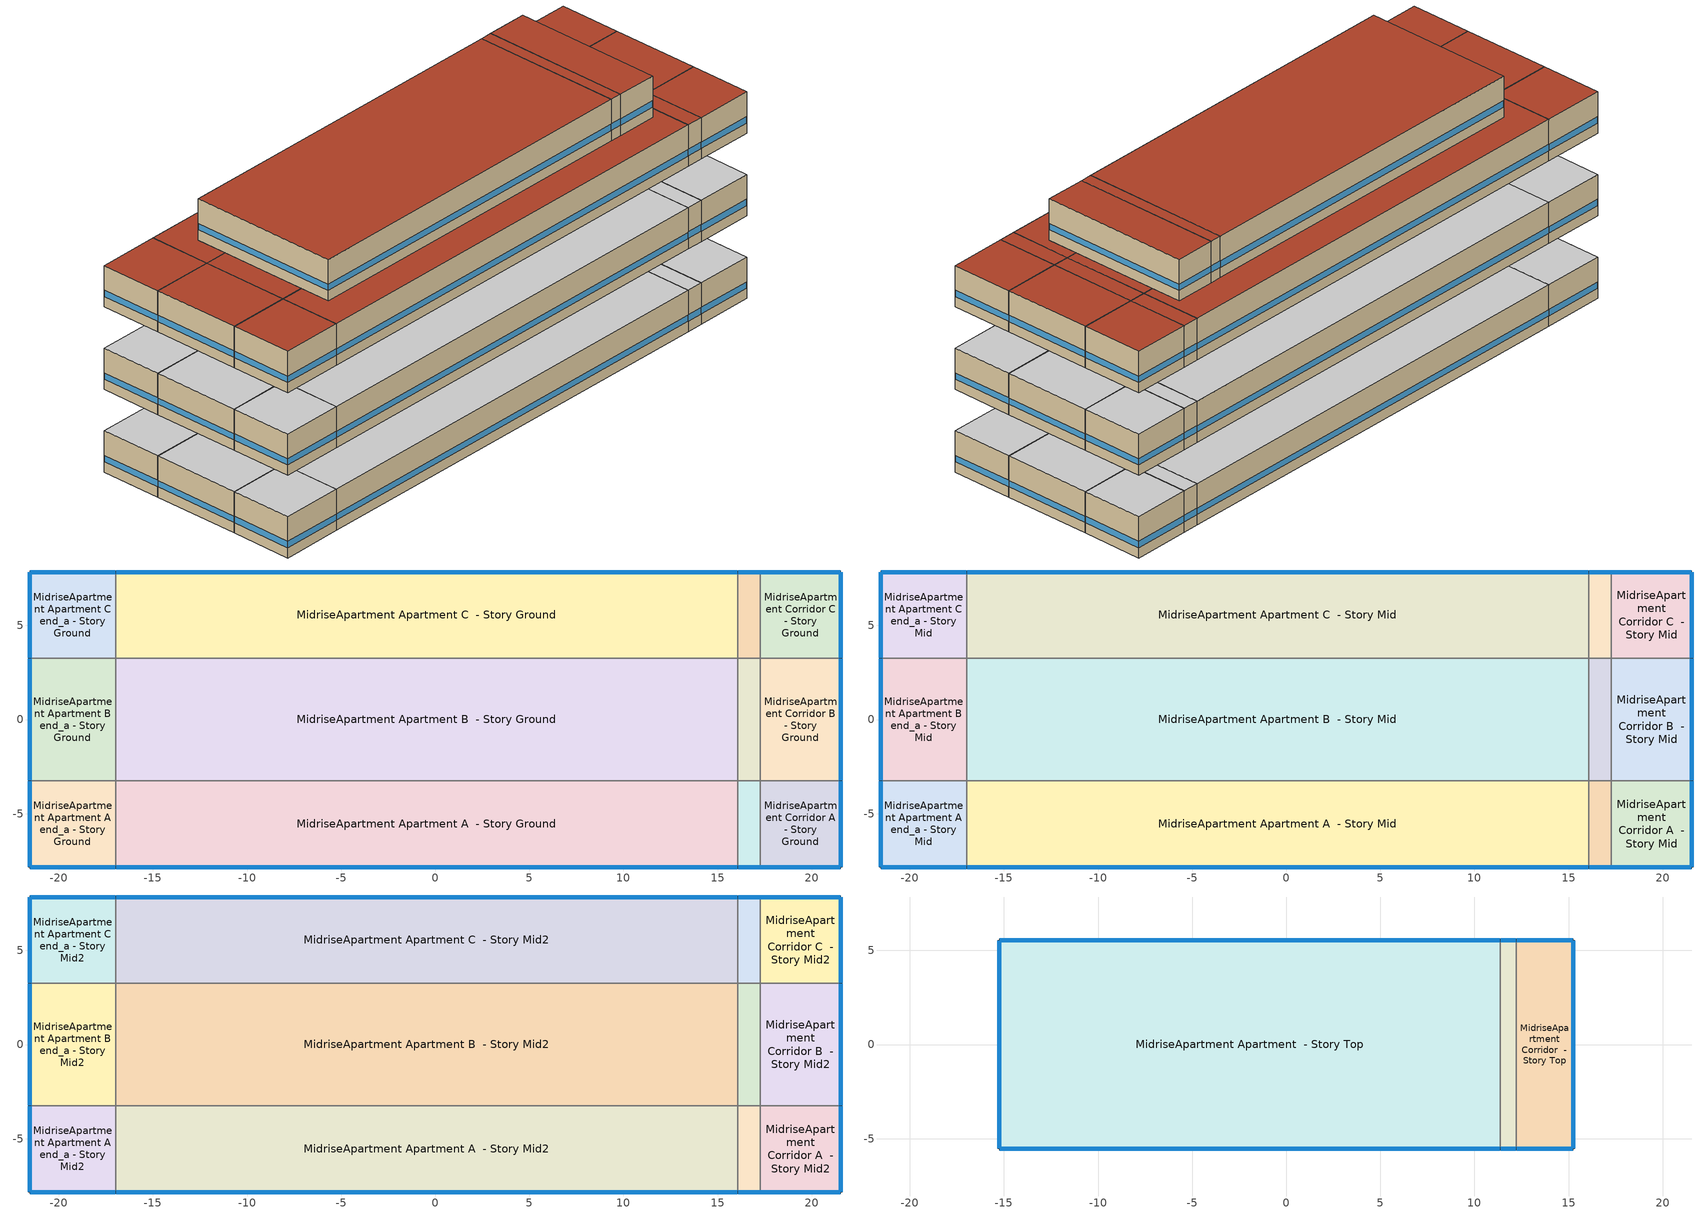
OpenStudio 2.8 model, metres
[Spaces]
MidriseApartment Apartment A end_a - Story Ground
 floor ground: -21.55,-7.84 -21.55,-3.27 -16.98,-3.27 -16.98,-7.84 z0
 wall outside: -21.55,-3.27 -21.55,-7.84 -16.98,-7.84 z0:3.05
 wall to MidriseApartment Apartment B end_a - Story Ground: -16.98,-3.27 -21.55,-3.27 z0:3.05
 wall to MidriseApartment Apartment A  - Story Ground: -16.98,-7.84 -16.98,-3.27 z0:3.05
 window: -21.55,-3.29 -21.55,-7.81 / -21.53,-7.84 -17.01,-7.84 z0.76:1.22
 ceiling adiabatic: -16.98,-7.84 -16.98,-3.27 -21.55,-3.27 -21.55,-7.84 z3.05
MidriseApartment Apartment B end_a - Story Ground
 floor ground: -21.55,-3.27 -21.55,3.27 -16.98,3.27 -16.98,-3.27 z0
 wall outside: -21.55,3.27 -21.55,-3.27 z0:3.05
 wall to MidriseApartment Apartment C end_a - Story Ground: -16.98,3.27 -21.55,3.27 z0:3.05
 wall to MidriseApartment Apartment B  - Story Ground: -16.98,-3.27 -16.98,3.27 z0:3.05
 window: -21.55,3.24 -21.55,-3.24 z0.76:1.22
 ceiling adiabatic: -16.98,-3.27 -16.98,3.27 -21.55,3.27 -21.55,-3.27 z3.05
MidriseApartment Apartment C end_a - Story Ground
 floor ground: -21.55,3.27 -21.55,7.84 -16.98,7.84 -16.98,3.27 z0
 wall outside: -16.98,7.84 -21.55,7.84 -21.55,3.27 z0:3.05
 wall to MidriseApartment Apartment C  - Story Ground: -16.98,3.27 -16.98,7.84 z0:3.05
 window: -21.55,7.81 -21.55,3.29 / -17.01,7.84 -21.53,7.84 z0.76:1.22
 ceiling adiabatic: -16.98,3.27 -16.98,7.84 -21.55,7.84 -21.55,3.27 z3.05
MidriseApartment Apartment A  - Story Ground
 floor ground: -16.98,-7.84 -16.98,-3.27 16.07,-3.27 16.07,-7.84 z0
 wall outside: -16.98,-7.84 16.07,-7.84 z0:3.05
 wall to MidriseApartment Apartment B  - Story Ground: 16.07,-3.27 -16.98,-3.27 z0:3.05
 wall to MidriseApartment Office A  - Story Ground: 16.07,-7.84 16.07,-3.27 z0:3.05
 window: -16.96,-7.84 16.04,-7.84 z0.76:1.22
 ceiling adiabatic: 16.07,-7.84 16.07,-3.27 -16.98,-3.27 -16.98,-7.84 z3.05
MidriseApartment Apartment B  - Story Ground
 floor ground: -16.98,-3.27 -16.98,3.27 16.07,3.27 16.07,-3.27 z0
 wall to MidriseApartment Apartment C  - Story Ground: 16.07,3.27 -16.98,3.27 z0:3.05
 wall to MidriseApartment Office B  - Story Ground: 16.07,-3.27 16.07,3.27 z0:3.05
 ceiling adiabatic: 16.07,-3.27 16.07,3.27 -16.98,3.27 -16.98,-3.27 z3.05
MidriseApartment Apartment C  - Story Ground
 floor ground: -16.98,3.27 -16.98,7.84 16.07,7.84 16.07,3.27 z0
 wall outside: 16.07,7.84 -16.98,7.84 z0:3.05
 wall to MidriseApartment Office C  - Story Ground: 16.07,3.27 16.07,7.84 z0:3.05
 window: 16.04,7.84 -16.96,7.84 z0.76:1.22
 ceiling adiabatic: 16.07,3.27 16.07,7.84 -16.98,7.84 -16.98,3.27 z3.05
MidriseApartment Office A  - Story Ground
 floor ground: 16.07,-7.84 16.07,-3.27 17.28,-3.27 17.28,-7.84 z0
 wall outside: 16.07,-7.84 17.28,-7.84 z0:3.05
 wall to MidriseApartment Office B  - Story Ground: 17.28,-3.27 16.07,-3.27 z0:3.05
 wall to MidriseApartment Corridor A  - Story Ground: 17.28,-7.84 17.28,-3.27 z0:3.05
 window: 16.09,-7.84 17.26,-7.84 z0.76:1.24
 ceiling adiabatic: 17.28,-7.84 17.28,-3.27 16.07,-3.27 16.07,-7.84 z3.05
MidriseApartment Office B  - Story Ground
 floor ground: 16.07,-3.27 16.07,3.27 17.28,3.27 17.28,-3.27 z0
 wall to MidriseApartment Office C  - Story Ground: 17.28,3.27 16.07,3.27 z0:3.05
 wall to MidriseApartment Corridor B  - Story Ground: 17.28,-3.27 17.28,3.27 z0:3.05
 ceiling adiabatic: 17.28,-3.27 17.28,3.27 16.07,3.27 16.07,-3.27 z3.05
MidriseApartment Office C  - Story Ground
 floor ground: 16.07,3.27 16.07,7.84 17.28,7.84 17.28,3.27 z0
 wall outside: 17.28,7.84 16.07,7.84 z0:3.05
 wall to MidriseApartment Corridor C  - Story Ground: 17.28,3.27 17.28,7.84 z0:3.05
 window: 17.26,7.84 16.09,7.84 z0.76:1.24
 ceiling adiabatic: 17.28,3.27 17.28,7.84 16.07,7.84 16.07,3.27 z3.05
MidriseApartment Corridor A  - Story Ground
 floor ground: 17.28,-7.84 17.28,-3.27 21.55,-3.27 21.55,-7.84 z0
 wall outside: 17.28,-7.84 21.55,-7.84 21.55,-3.27 z0:3.05
 wall to MidriseApartment Corridor B  - Story Ground: 21.55,-3.27 17.28,-3.27 z0:3.05
 window: 21.55,-7.81 21.55,-3.29 / 17.31,-7.84 21.53,-7.84 z0.76:1.22
 ceiling adiabatic: 21.55,-7.84 21.55,-3.27 17.28,-3.27 17.28,-7.84 z3.05
MidriseApartment Corridor B  - Story Ground
 floor ground: 17.28,-3.27 17.28,3.27 21.55,3.27 21.55,-3.27 z0
 wall outside: 21.55,-3.27 21.55,3.27 z0:3.05
 wall to MidriseApartment Corridor C  - Story Ground: 21.55,3.27 17.28,3.27 z0:3.05
 window: 21.55,-3.24 21.55,3.24 z0.76:1.22
 ceiling adiabatic: 21.55,-3.27 21.55,3.27 17.28,3.27 17.28,-3.27 z3.05
MidriseApartment Corridor C  - Story Ground
 floor ground: 17.28,3.27 17.28,7.84 21.55,7.84 21.55,3.27 z0
 wall outside: 21.55,3.27 21.55,7.84 17.28,7.84 z0:3.05
 window: 21.53,7.84 17.31,7.84 / 21.55,3.29 21.55,7.81 z0.76:1.22
 ceiling adiabatic: 21.55,3.27 21.55,7.84 17.28,7.84 17.28,3.27 z3.05
MidriseApartment Apartment A end_a - Story Mid
 floor adiabatic: -21.55,-7.84 -21.55,-3.27 -16.98,-3.27 -16.98,-7.84 z6.1
 wall outside: -21.55,-3.27 -21.55,-7.84 -16.98,-7.84 z6.1:9.14
 wall to MidriseApartment Apartment B end_a - Story Mid: -16.98,-3.27 -21.55,-3.27 z6.1:9.14
 wall to MidriseApartment Apartment A  - Story Mid: -16.98,-7.84 -16.98,-3.27 z6.1:9.14
 window: -21.55,-3.29 -21.55,-7.81 / -21.53,-7.84 -17.01,-7.84 z6.86:7.32
 ceiling adiabatic: -16.98,-7.84 -16.98,-3.27 -21.55,-3.27 -21.55,-7.84 z9.14
MidriseApartment Apartment B end_a - Story Mid
 floor adiabatic: -21.55,-3.27 -21.55,3.27 -16.98,3.27 -16.98,-3.27 z6.1
 wall outside: -21.55,3.27 -21.55,-3.27 z6.1:9.14
 wall to MidriseApartment Apartment C end_a - Story Mid: -16.98,3.27 -21.55,3.27 z6.1:9.14
 wall to MidriseApartment Apartment B  - Story Mid: -16.98,-3.27 -16.98,3.27 z6.1:9.14
 window: -21.55,3.24 -21.55,-3.24 z6.86:7.32
 ceiling adiabatic: -16.98,-3.27 -16.98,3.27 -21.55,3.27 -21.55,-3.27 z9.14
MidriseApartment Apartment C end_a - Story Mid
 floor adiabatic: -21.55,3.27 -21.55,7.84 -16.98,7.84 -16.98,3.27 z6.1
 wall outside: -16.98,7.84 -21.55,7.84 -21.55,3.27 z6.1:9.14
 wall to MidriseApartment Apartment C  - Story Mid: -16.98,3.27 -16.98,7.84 z6.1:9.14
 window: -21.55,7.81 -21.55,3.29 / -17.01,7.84 -21.53,7.84 z6.86:7.32
 ceiling adiabatic: -16.98,3.27 -16.98,7.84 -21.55,7.84 -21.55,3.27 z9.14
MidriseApartment Apartment A  - Story Mid
 floor adiabatic: -16.98,-7.84 -16.98,-3.27 16.07,-3.27 16.07,-7.84 z6.1
 wall outside: -16.98,-7.84 16.07,-7.84 z6.1:9.14
 wall to MidriseApartment Apartment B  - Story Mid: 16.07,-3.27 -16.98,-3.27 z6.1:9.14
 wall to MidriseApartment Office A  - Story Mid: 16.07,-7.84 16.07,-3.27 z6.1:9.14
 window: -16.96,-7.84 16.04,-7.84 z6.86:7.32
 ceiling adiabatic: 16.07,-7.84 16.07,-3.27 -16.98,-3.27 -16.98,-7.84 z9.14
MidriseApartment Apartment B  - Story Mid
 floor adiabatic: -16.98,-3.27 -16.98,3.27 16.07,3.27 16.07,-3.27 z6.1
 wall to MidriseApartment Apartment C  - Story Mid: 16.07,3.27 -16.98,3.27 z6.1:9.14
 wall to MidriseApartment Office B  - Story Mid: 16.07,-3.27 16.07,3.27 z6.1:9.14
 ceiling adiabatic: 16.07,-3.27 16.07,3.27 -16.98,3.27 -16.98,-3.27 z9.14
MidriseApartment Apartment C  - Story Mid
 floor adiabatic: -16.98,3.27 -16.98,7.84 16.07,7.84 16.07,3.27 z6.1
 wall outside: 16.07,7.84 -16.98,7.84 z6.1:9.14
 wall to MidriseApartment Office C  - Story Mid: 16.07,3.27 16.07,7.84 z6.1:9.14
 window: 16.04,7.84 -16.96,7.84 z6.86:7.32
 ceiling adiabatic: 16.07,3.27 16.07,7.84 -16.98,7.84 -16.98,3.27 z9.14
MidriseApartment Office A  - Story Mid
 floor adiabatic: 16.07,-7.84 16.07,-3.27 17.28,-3.27 17.28,-7.84 z6.1
 wall outside: 16.07,-7.84 17.28,-7.84 z6.1:9.14
 wall to MidriseApartment Office B  - Story Mid: 17.28,-3.27 16.07,-3.27 z6.1:9.14
 wall to MidriseApartment Corridor A  - Story Mid: 17.28,-7.84 17.28,-3.27 z6.1:9.14
 window: 16.09,-7.84 17.26,-7.84 z6.86:7.34
 ceiling adiabatic: 17.28,-7.84 17.28,-3.27 16.07,-3.27 16.07,-7.84 z9.14
MidriseApartment Office B  - Story Mid
 floor adiabatic: 16.07,-3.27 16.07,3.27 17.28,3.27 17.28,-3.27 z6.1
 wall to MidriseApartment Office C  - Story Mid: 17.28,3.27 16.07,3.27 z6.1:9.14
 wall to MidriseApartment Corridor B  - Story Mid: 17.28,-3.27 17.28,3.27 z6.1:9.14
 ceiling adiabatic: 17.28,-3.27 17.28,3.27 16.07,3.27 16.07,-3.27 z9.14
MidriseApartment Office C  - Story Mid
 floor adiabatic: 16.07,3.27 16.07,7.84 17.28,7.84 17.28,3.27 z6.1
 wall outside: 17.28,7.84 16.07,7.84 z6.1:9.14
 wall to MidriseApartment Corridor C  - Story Mid: 17.28,3.27 17.28,7.84 z6.1:9.14
 window: 17.26,7.84 16.09,7.84 z6.86:7.34
 ceiling adiabatic: 17.28,3.27 17.28,7.84 16.07,7.84 16.07,3.27 z9.14
MidriseApartment Corridor A  - Story Mid
 floor adiabatic: 17.28,-7.84 17.28,-3.27 21.55,-3.27 21.55,-7.84 z6.1
 wall outside: 17.28,-7.84 21.55,-7.84 21.55,-3.27 z6.1:9.14
 wall to MidriseApartment Corridor B  - Story Mid: 21.55,-3.27 17.28,-3.27 z6.1:9.14
 window: 21.55,-7.81 21.55,-3.29 / 17.31,-7.84 21.53,-7.84 z6.86:7.32
 ceiling adiabatic: 21.55,-7.84 21.55,-3.27 17.28,-3.27 17.28,-7.84 z9.14
MidriseApartment Corridor B  - Story Mid
 floor adiabatic: 17.28,-3.27 17.28,3.27 21.55,3.27 21.55,-3.27 z6.1
 wall outside: 21.55,-3.27 21.55,3.27 z6.1:9.14
 wall to MidriseApartment Corridor C  - Story Mid: 21.55,3.27 17.28,3.27 z6.1:9.14
 window: 21.55,-3.24 21.55,3.24 z6.86:7.32
 ceiling adiabatic: 21.55,-3.27 21.55,3.27 17.28,3.27 17.28,-3.27 z9.14
MidriseApartment Corridor C  - Story Mid
 floor adiabatic: 17.28,3.27 17.28,7.84 21.55,7.84 21.55,3.27 z6.1
 wall outside: 21.55,3.27 21.55,7.84 17.28,7.84 z6.1:9.14
 window: 21.53,7.84 17.31,7.84 / 21.55,3.29 21.55,7.81 z6.86:7.32
 ceiling adiabatic: 21.55,3.27 21.55,7.84 17.28,7.84 17.28,3.27 z9.14
MidriseApartment Apartment A end_a - Story Mid2
 floor adiabatic: -21.55,-7.84 -21.55,-3.27 -16.98,-3.27 -16.98,-7.84 z12.19
 wall outside: -21.55,-3.27 -21.55,-7.84 -16.98,-7.84 z12.19:15.24
 wall to MidriseApartment Apartment B end_a - Story Mid2: -16.98,-3.27 -21.55,-3.27 z12.19:15.24
 wall to MidriseApartment Apartment A  - Story Mid2: -16.98,-7.84 -16.98,-3.27 z12.19:15.24
 window: -21.55,-3.29 -21.55,-7.81 / -21.53,-7.84 -17.01,-7.84 z12.95:13.42
 roof outside: -16.98,-7.84 -16.98,-3.27 -21.55,-3.27 -21.55,-7.84 z15.24
MidriseApartment Apartment B end_a - Story Mid2
 floor adiabatic: -21.55,-3.27 -21.55,3.27 -16.98,3.27 -16.98,-3.27 z12.19
 wall outside: -21.55,3.27 -21.55,-3.27 z12.19:15.24
 wall to MidriseApartment Apartment C end_a - Story Mid2: -16.98,3.27 -21.55,3.27 z12.19:15.24
 wall to MidriseApartment Apartment B  - Story Mid2: -16.98,-3.27 -16.98,3.27 z12.19:15.24
 window: -21.55,3.24 -21.55,-3.24 z12.95:13.41
 roof outside: -16.98,-3.27 -16.98,3.27 -21.55,3.27 -21.55,-3.27 z15.24
MidriseApartment Apartment C end_a - Story Mid2
 floor adiabatic: -21.55,3.27 -21.55,7.84 -16.98,7.84 -16.98,3.27 z12.19
 wall outside: -16.98,7.84 -21.55,7.84 -21.55,3.27 z12.19:15.24
 wall to MidriseApartment Apartment C  - Story Mid2: -16.98,3.27 -16.98,7.84 z12.19:15.24
 window: -21.55,7.81 -21.55,3.29 / -17.01,7.84 -21.53,7.84 z12.95:13.42
 roof outside: -16.98,3.27 -16.98,7.84 -21.55,7.84 -21.55,3.27 z15.24
MidriseApartment Apartment A  - Story Mid2
 floor adiabatic: -16.98,-7.84 -16.98,-3.27 16.07,-3.27 16.07,-7.84 z12.19
 wall outside: -16.98,-7.84 16.07,-7.84 z12.19:15.24
 wall to MidriseApartment Apartment B  - Story Mid2: 16.07,-3.27 -16.98,-3.27 z12.19:15.24
 wall to MidriseApartment Office A  - Story Mid2: 16.07,-7.84 16.07,-3.27 z12.19:15.24
 window: -16.96,-7.84 16.04,-7.84 z12.95:13.41
 roof outside: 16.07,-7.84 16.07,-3.27 15.24,-3.27 15.24,-5.54 -15.24,-5.54 -15.24,-3.27 -16.98,-3.27 -16.98,-7.84 z15.24
MidriseApartment Apartment B  - Story Mid2
 floor adiabatic: -16.98,-3.27 -16.98,3.27 16.07,3.27 16.07,-3.27 z12.19
 wall to MidriseApartment Apartment C  - Story Mid2: 16.07,3.27 -16.98,3.27 z12.19:15.24
 wall to MidriseApartment Office B  - Story Mid2: 16.07,-3.27 16.07,3.27 z12.19:15.24
 roof outside: 16.07,-3.27 16.07,3.27 15.24,3.27 15.24,-3.27 -15.24,-3.27 -15.24,3.27 -16.98,3.27 -16.98,-3.27 z15.24
MidriseApartment Apartment C  - Story Mid2
 floor adiabatic: -16.98,3.27 -16.98,7.84 16.07,7.84 16.07,3.27 z12.19
 wall outside: 16.07,7.84 -16.98,7.84 z12.19:15.24
 wall to MidriseApartment Office C  - Story Mid2: 16.07,3.27 16.07,7.84 z12.19:15.24
 window: 16.04,7.84 -16.96,7.84 z12.95:13.41
 roof outside: 16.07,3.27 16.07,7.84 -16.98,7.84 -16.98,3.27 -15.24,3.27 -15.24,5.54 15.24,5.54 15.24,3.27 z15.24
MidriseApartment Office A  - Story Mid2
 floor adiabatic: 16.07,-7.84 16.07,-3.27 17.28,-3.27 17.28,-7.84 z12.19
 wall outside: 16.07,-7.84 17.28,-7.84 z12.19:15.24
 wall to MidriseApartment Office B  - Story Mid2: 17.28,-3.27 16.07,-3.27 z12.19:15.24
 wall to MidriseApartment Corridor A  - Story Mid2: 17.28,-7.84 17.28,-3.27 z12.19:15.24
 window: 16.09,-7.84 17.26,-7.84 z12.95:13.43
 roof outside: 17.28,-7.84 17.28,-3.27 16.07,-3.27 16.07,-7.84 z15.24
MidriseApartment Office B  - Story Mid2
 floor adiabatic: 16.07,-3.27 16.07,3.27 17.28,3.27 17.28,-3.27 z12.19
 wall to MidriseApartment Office C  - Story Mid2: 17.28,3.27 16.07,3.27 z12.19:15.24
 wall to MidriseApartment Corridor B  - Story Mid2: 17.28,-3.27 17.28,3.27 z12.19:15.24
 roof outside: 17.28,-3.27 17.28,3.27 16.07,3.27 16.07,-3.27 z15.24
MidriseApartment Office C  - Story Mid2
 floor adiabatic: 16.07,3.27 16.07,7.84 17.28,7.84 17.28,3.27 z12.19
 wall outside: 17.28,7.84 16.07,7.84 z12.19:15.24
 wall to MidriseApartment Corridor C  - Story Mid2: 17.28,3.27 17.28,7.84 z12.19:15.24
 window: 17.26,7.84 16.09,7.84 z12.95:13.43
 roof outside: 17.28,3.27 17.28,7.84 16.07,7.84 16.07,3.27 z15.24
MidriseApartment Corridor A  - Story Mid2
 floor adiabatic: 17.28,-7.84 17.28,-3.27 21.55,-3.27 21.55,-7.84 z12.19
 wall outside: 17.28,-7.84 21.55,-7.84 21.55,-3.27 z12.19:15.24
 wall to MidriseApartment Corridor B  - Story Mid2: 21.55,-3.27 17.28,-3.27 z12.19:15.24
 window: 21.55,-7.81 21.55,-3.29 / 17.31,-7.84 21.53,-7.84 z12.95:13.42
 roof outside: 21.55,-7.84 21.55,-3.27 17.28,-3.27 17.28,-7.84 z15.24
MidriseApartment Corridor B  - Story Mid2
 floor adiabatic: 17.28,-3.27 17.28,3.27 21.55,3.27 21.55,-3.27 z12.19
 wall outside: 21.55,-3.27 21.55,3.27 z12.19:15.24
 wall to MidriseApartment Corridor C  - Story Mid2: 21.55,3.27 17.28,3.27 z12.19:15.24
 window: 21.55,-3.24 21.55,3.24 z12.95:13.41
 roof outside: 21.55,-3.27 21.55,3.27 17.28,3.27 17.28,-3.27 z15.24
MidriseApartment Corridor C  - Story Mid2
 floor adiabatic: 17.28,3.27 17.28,7.84 21.55,7.84 21.55,3.27 z12.19
 wall outside: 21.55,3.27 21.55,7.84 17.28,7.84 z12.19:15.24
 window: 21.53,7.84 17.31,7.84 / 21.55,3.29 21.55,7.81 z12.95:13.42
 roof outside: 21.55,3.27 21.55,7.84 17.28,7.84 17.28,3.27 z15.24
MidriseApartment Apartment  - Story Top
 floor to MidriseApartment Apartment C  - Story Mid2: 11.36,5.54 11.36,3.27 -15.24,3.27 -15.24,5.54 z15.24
 floor to MidriseApartment Apartment A  - Story Mid2: 11.36,-3.27 11.36,-5.54 -15.24,-5.54 -15.24,-3.27 z15.24
 floor to MidriseApartment Apartment B  - Story Mid2: 11.36,3.27 11.36,-3.27 -15.24,-3.27 -15.24,3.27 z15.24
 wall outside: 11.36,5.54 -15.24,5.54 -15.24,-5.54 11.36,-5.54 z15.24:18.29
 wall to MidriseApartment Office  - Story Top: 11.36,-5.54 11.36,5.54 z15.24:18.29
 window: -15.24,5.52 -15.24,-5.52 / 11.33,5.54 -15.21,5.54 / -15.21,-5.54 11.33,-5.54 z16:16.46
 roof outside: 11.36,-5.54 11.36,5.54 -15.24,5.54 -15.24,-5.54 z18.29
MidriseApartment Office  - Story Top
 floor to MidriseApartment Apartment C  - Story Mid2: 12.22,5.54 12.22,3.27 11.36,3.27 11.36,5.54 z15.24
 floor to MidriseApartment Apartment A  - Story Mid2: 11.36,-3.27 12.22,-3.27 12.22,-5.54 11.36,-5.54 z15.24
 floor to MidriseApartment Apartment B  - Story Mid2: 12.22,3.27 12.22,-3.27 11.36,-3.27 11.36,3.27 z15.24
 wall outside: 12.22,5.54 11.36,5.54 / 11.36,-5.54 12.22,-5.54 z15.24:18.29
 wall to MidriseApartment Corridor  - Story Top: 12.22,-5.54 12.22,5.54 z15.24:18.29
 window: 12.19,5.54 11.39,5.54 / 11.39,-5.54 12.19,-5.54 z16:16.49
 roof outside: 12.22,-5.54 12.22,5.54 11.36,5.54 11.36,-5.54 z18.29
MidriseApartment Corridor  - Story Top
 floor to MidriseApartment Apartment C  - Story Mid2: 15.24,5.54 15.24,3.27 12.22,3.27 12.22,5.54 z15.24
 floor to MidriseApartment Apartment A  - Story Mid2: 15.24,-3.27 15.24,-5.54 12.22,-5.54 12.22,-3.27 z15.24
 floor to MidriseApartment Apartment B  - Story Mid2: 15.24,3.27 15.24,-3.27 12.22,-3.27 12.22,3.27 z15.24
 wall outside: 12.22,-5.54 15.24,-5.54 15.24,5.54 12.22,5.54 z15.24:18.29
 window: 15.21,5.54 12.24,5.54 / 12.24,-5.54 15.21,-5.54 z16:16.47; 15.24,-5.52 15.24,5.52 z16:16.46
 roof outside: 15.24,-5.54 15.24,5.54 12.22,5.54 12.22,-5.54 z18.29
[Building]
90.1-2004|MidriseApartment
[Site]
Site 1
[SpaceType] Standards Building Type=MidriseApartment
Name | Standards Space Type
MidriseApartment Apartment | Apartment
MidriseApartment Corridor | Corridor
MidriseApartment Office | Office
[BuildingStory] Nominal Floor to Floor Height {m}=3.048
Name | Nominal Z Coordinate {m}
Story Ground | 0
Story Mid | 6.096
Story Mid2 | 12.192
Story Top | 15.24
[Space]
Name | Space Type | Building Story | Thermal Zone
MidriseApartment Apartment A end_a - Story Ground | MidriseApartment Apartment | Story Ground | Zone MidriseApartment Apartment A end_a - Story Ground
MidriseApartment Apartment B end_a - Story Ground | MidriseApartment Apartment | Story Ground | Zone MidriseApartment Apartment B end_a - Story Ground
MidriseApartment Apartment C end_a - Story Ground | MidriseApartment Apartment | Story Ground | Zone MidriseApartment Apartment C end_a - Story Ground
MidriseApartment Apartment A  - Story Ground | MidriseApartment Apartment | Story Ground | Zone MidriseApartment Apartment A  - Story Ground
MidriseApartment Apartment B  - Story Ground | MidriseApartment Apartment | Story Ground | Zone MidriseApartment Apartment B  - Story Ground
MidriseApartment Apartment C  - Story Ground | MidriseApartment Apartment | Story Ground | Zone MidriseApartment Apartment C  - Story Ground
MidriseApartment Office A  - Story Ground | MidriseApartment Office | Story Ground | Zone MidriseApartment Office A  - Story Ground
MidriseApartment Office B  - Story Ground | MidriseApartment Office | Story Ground | Zone MidriseApartment Office B  - Story Ground
MidriseApartment Office C  - Story Ground | MidriseApartment Office | Story Ground | Zone MidriseApartment Office C  - Story Ground
MidriseApartment Corridor A  - Story Ground | MidriseApartment Corridor | Story Ground | Zone MidriseApartment Corridor A  - Story Ground
MidriseApartment Corridor B  - Story Ground | MidriseApartment Corridor | Story Ground | Zone MidriseApartment Corridor B  - Story Ground
MidriseApartment Corridor C  - Story Ground | MidriseApartment Corridor | Story Ground | Zone MidriseApartment Corridor C  - Story Ground
MidriseApartment Apartment A end_a - Story Mid | MidriseApartment Apartment | Story Mid | Zone MidriseApartment Apartment A end_a - Story Mid
MidriseApartment Apartment B end_a - Story Mid | MidriseApartment Apartment | Story Mid | Zone MidriseApartment Apartment B end_a - Story Mid
MidriseApartment Apartment C end_a - Story Mid | MidriseApartment Apartment | Story Mid | Zone MidriseApartment Apartment C end_a - Story Mid
MidriseApartment Apartment A  - Story Mid | MidriseApartment Apartment | Story Mid | Zone MidriseApartment Apartment A  - Story Mid
MidriseApartment Apartment B  - Story Mid | MidriseApartment Apartment | Story Mid | Zone MidriseApartment Apartment B  - Story Mid
MidriseApartment Apartment C  - Story Mid | MidriseApartment Apartment | Story Mid | Zone MidriseApartment Apartment C  - Story Mid
MidriseApartment Office A  - Story Mid | MidriseApartment Office | Story Mid | Zone MidriseApartment Office A  - Story Mid
MidriseApartment Office B  - Story Mid | MidriseApartment Office | Story Mid | Zone MidriseApartment Office B  - Story Mid
MidriseApartment Office C  - Story Mid | MidriseApartment Office | Story Mid | Zone MidriseApartment Office C  - Story Mid
MidriseApartment Corridor A  - Story Mid | MidriseApartment Corridor | Story Mid | Zone MidriseApartment Corridor A  - Story Mid
MidriseApartment Corridor B  - Story Mid | MidriseApartment Corridor | Story Mid | Zone MidriseApartment Corridor B  - Story Mid
MidriseApartment Corridor C  - Story Mid | MidriseApartment Corridor | Story Mid | Zone MidriseApartment Corridor C  - Story Mid
MidriseApartment Apartment A end_a - Story Mid2 | MidriseApartment Apartment | Story Mid2 | Zone MidriseApartment Apartment A end_a - Story Mid2
MidriseApartment Apartment B end_a - Story Mid2 | MidriseApartment Apartment | Story Mid2 | Zone MidriseApartment Apartment B end_a - Story Mid2
MidriseApartment Apartment C end_a - Story Mid2 | MidriseApartment Apartment | Story Mid2 | Zone MidriseApartment Apartment C end_a - Story Mid2
MidriseApartment Apartment A  - Story Mid2 | MidriseApartment Apartment | Story Mid2 | Zone MidriseApartment Apartment A  - Story Mid2
MidriseApartment Apartment B  - Story Mid2 | MidriseApartment Apartment | Story Mid2 | Zone MidriseApartment Apartment B  - Story Mid2
MidriseApartment Apartment C  - Story Mid2 | MidriseApartment Apartment | Story Mid2 | Zone MidriseApartment Apartment C  - Story Mid2
MidriseApartment Office A  - Story Mid2 | MidriseApartment Office | Story Mid2 | Zone MidriseApartment Office A  - Story Mid2
MidriseApartment Office B  - Story Mid2 | MidriseApartment Office | Story Mid2 | Zone MidriseApartment Office B  - Story Mid2
MidriseApartment Office C  - Story Mid2 | MidriseApartment Office | Story Mid2 | Zone MidriseApartment Office C  - Story Mid2
MidriseApartment Corridor A  - Story Mid2 | MidriseApartment Corridor | Story Mid2 | Zone MidriseApartment Corridor A  - Story Mid2
MidriseApartment Corridor B  - Story Mid2 | MidriseApartment Corridor | Story Mid2 | Zone MidriseApartment Corridor B  - Story Mid2
MidriseApartment Corridor C  - Story Mid2 | MidriseApartment Corridor | Story Mid2 | Zone MidriseApartment Corridor C  - Story Mid2
MidriseApartment Apartment  - Story Top | MidriseApartment Apartment | Story Top | Zone MidriseApartment Apartment  - Story Top
MidriseApartment Office  - Story Top | MidriseApartment Office | Story Top | Zone MidriseApartment Office  - Story Top
MidriseApartment Corridor  - Story Top | MidriseApartment Corridor | Story Top | Zone MidriseApartment Corridor  - Story Top
[ThermalZone] Use Ideal Air Loads=No
Name | Multiplier
Zone MidriseApartment Apartment A end_a - Story Ground; Zone MidriseApartment Apartment B end_a - Story Ground; Zone MidriseApartment Apartment C end_a - Story Ground; Zone MidriseApartment Apartment A  - Story Ground; Zone MidriseApartment Apartment B  - Story Ground; Zone MidriseApartment Apartment C  - Story Ground; Zone MidriseApartment Office A  - Story Ground; Zone MidriseApartment Office B  - Story Ground; Zone MidriseApartment Office C  - Story Ground; Zone MidriseApartment Corridor A  - Story Ground; Zone MidriseApartment Corridor B  - Story Ground; Zone MidriseApartment Corridor C  - Story Ground; Zone MidriseApartment Apartment A end_a - Story Mid2; Zone MidriseApartment Apartment B end_a - Story Mid2; Zone MidriseApartment Apartment C end_a - Story Mid2; Zone MidriseApartment Apartment A  - Story Mid2; Zone MidriseApartment Apartment B  - Story Mid2; Zone MidriseApartment Apartment C  - Story Mid2; Zone MidriseApartment Office A  - Story Mid2; Zone MidriseApartment Office B  - Story Mid2; Zone MidriseApartment Office C  - Story Mid2; Zone MidriseApartment Corridor A  - Story Mid2; Zone MidriseApartment Corridor B  - Story Mid2; Zone MidriseApartment Corridor C  - Story Mid2; Zone MidriseApartment Apartment  - Story Top; Zone MidriseApartment Office  - Story Top; Zone MidriseApartment Corridor  - Story Top | 1
Zone MidriseApartment Apartment A end_a - Story Mid; Zone MidriseApartment Apartment B end_a - Story Mid; Zone MidriseApartment Apartment C end_a - Story Mid; Zone MidriseApartment Apartment A  - Story Mid; Zone MidriseApartment Apartment B  - Story Mid; Zone MidriseApartment Apartment C  - Story Mid; Zone MidriseApartment Office A  - Story Mid; Zone MidriseApartment Office B  - Story Mid; Zone MidriseApartment Office C  - Story Mid; Zone MidriseApartment Corridor A  - Story Mid; Zone MidriseApartment Corridor B  - Story Mid; Zone MidriseApartment Corridor C  - Story Mid | 3
[Sizing:Zone] Zone Cooling Design Supply Air Temperature Input Method=SupplyAirTemperature; Zone Cooling Design Supply Air Temperature {C}=14; Zone Cooling Design Supply Air Temperature Difference {deltaC}=11.11; Zone Heating Design Supply Air Temperature Input Method=SupplyAirTemperature; Zone Heating Design Supply Air Temperature {C}=40; Zone Heating Design Supply Air Temperature Difference {deltaC}=11.11; Zone Cooling Design Supply Air Humidity Ratio {kg-H2O/kg-air}=0.0085; Zone Heating Design Supply Air Humidity Ratio {kg-H2O/kg-air}=0.008; Cooling Design Air Flow Method=DesignDay; Heating Design Air Flow Method=DesignDay; Account for Dedicated Outdoor Air System=No; Dedicated Outdoor Air System Control Strategy=NeutralSupplyAir; Dedicated Outdoor Air Low Setpoint Temperature for Design {C}=autosize; Dedicated Outdoor Air High Setpoint Temperature for Design {C}=autosize
Zone MidriseApartment Apartment A end_a - Story Ground; Zone MidriseApartment Apartment B end_a - Story Ground; Zone MidriseApartment Apartment C end_a - Story Ground; Zone MidriseApartment Apartment A  - Story Ground; Zone MidriseApartment Apartment B  - Story Ground; Zone MidriseApartment Apartment C  - Story Ground; Zone MidriseApartment Office A  - Story Ground; Zone MidriseApartment Office B  - Story Ground; Zone MidriseApartment Office C  - Story Ground; Zone MidriseApartment Corridor A  - Story Ground; Zone MidriseApartment Corridor B  - Story Ground; Zone MidriseApartment Corridor C  - Story Ground; Zone MidriseApartment Apartment A end_a - Story Mid; Zone MidriseApartment Apartment B end_a - Story Mid; Zone MidriseApartment Apartment C end_a - Story Mid; Zone MidriseApartment Apartment A  - Story Mid; Zone MidriseApartment Apartment B  - Story Mid; Zone MidriseApartment Apartment C  - Story Mid; Zone MidriseApartment Office A  - Story Mid; Zone MidriseApartment Office B  - Story Mid; Zone MidriseApartment Office C  - Story Mid; Zone MidriseApartment Corridor A  - Story Mid; Zone MidriseApartment Corridor B  - Story Mid; Zone MidriseApartment Corridor C  - Story Mid; Zone MidriseApartment Apartment A end_a - Story Mid2; Zone MidriseApartment Apartment B end_a - Story Mid2; Zone MidriseApartment Apartment C end_a - Story Mid2; Zone MidriseApartment Apartment A  - Story Mid2; Zone MidriseApartment Apartment B  - Story Mid2; Zone MidriseApartment Apartment C  - Story Mid2; Zone MidriseApartment Office A  - Story Mid2; Zone MidriseApartment Office B  - Story Mid2; Zone MidriseApartment Office C  - Story Mid2; Zone MidriseApartment Corridor A  - Story Mid2; Zone MidriseApartment Corridor B  - Story Mid2; Zone MidriseApartment Corridor C  - Story Mid2; Zone MidriseApartment Apartment  - Story Top; Zone MidriseApartment Office  - Story Top; Zone MidriseApartment Corridor  - Story Top
